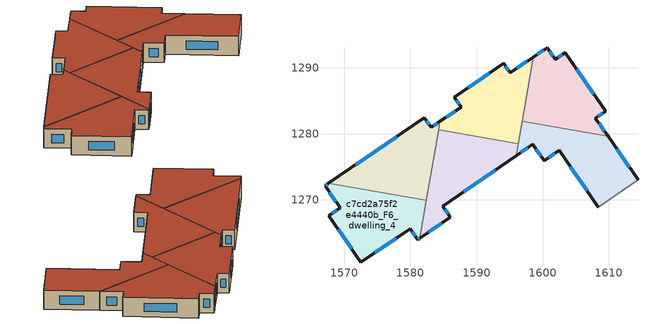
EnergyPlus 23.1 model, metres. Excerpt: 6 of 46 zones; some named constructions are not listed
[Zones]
c7cd2a75f2e4440b_F6_dwelling_0
 floor to c7cd2a75f2e4440b_F5_dwelling_0 (EU_floor_Construction): 1609.86,1279.62 1614.39,1273.03 1608.41,1268.92 1602.46,1277.49 1600.24,1275.94 1598.46,1278.39 1595.98,1276.69 1596.89,1281.87 z18
 wall outside (EU_wall_Construction): 1595.98,1276.69 1598.46,1278.39 1600.24,1275.94 1602.46,1277.49 1608.41,1268.92 / 1614.39,1273.03 1609.86,1279.62 z18:21
 wall to c7cd2a75f2e4440b_F6_dwelling_1 (EU_wall_Construction): 1609.86,1279.62 1596.89,1281.87 z18:21
 wall adiabatic (EU_wall_Construction): 1608.41,1268.92 1614.39,1273.03 z18:21
 wall to c7cd2a75f2e4440b_F6_dwelling_3 (EU_wall_Construction): 1596.89,1281.87 1596.3,1278.51 z18:21
 wall to c7cd2a75f2e4440b_F6_dwelling_2 (EU_wall_Construction): 1596.3,1278.51 1595.98,1276.69 z18:21
 window (EU_Window_Construction): 1600.87,1276.38 1601.82,1277.05 / 1598.97,1277.69 1599.73,1276.64 / 1596.69,1277.18 1597.75,1277.91 / 1613.1,1274.91 1611.16,1277.73 / 1604.16,1275.04 1606.71,1271.37 z18.86:20.14
 roof outside (EU_roof_Construction): 1614.39,1273.03 1609.86,1279.62 1596.89,1281.87 1595.98,1276.69 1598.46,1278.39 1600.24,1275.94 1602.46,1277.49 1608.41,1268.92 z21
c7cd2a75f2e4440b_F6_dwelling_1
 floor to c7cd2a75f2e4440b_F5_dwelling_1 (EU_floor_Construction): 1603.37,1292.28 1609.49,1283.43 1607.96,1282.38 1609.86,1279.62 1596.89,1281.87 1598.58,1291.6 1600.68,1293.01 1601.87,1291.25 z18
 wall outside (EU_wall_Construction): 1609.86,1279.62 1607.96,1282.38 1609.49,1283.43 1603.37,1292.28 1601.87,1291.25 1600.68,1293.01 1598.58,1291.6 z18:21
 wall to c7cd2a75f2e4440b_F6_dwelling_3 (EU_wall_Construction): 1598.58,1291.6 1596.89,1281.87 z18:21
 window (EU_Window_Construction): 1608.4,1282.68 1609.05,1283.13 / 1609.32,1280.41 1608.5,1281.59 / 1600.08,1292.61 1599.18,1292.01 / 1601.53,1291.76 1601.02,1292.51 / 1602.94,1291.99 1602.3,1291.55 / 1607.74,1285.96 1605.11,1289.75 z18.86:20.14
 roof outside (EU_roof_Construction): 1609.86,1279.62 1607.96,1282.38 1609.49,1283.43 1603.37,1292.28 1601.87,1291.25 1600.68,1293.01 1598.58,1291.6 1596.89,1281.87 z21
c7cd2a75f2e4440b_F6_dwelling_2
 floor to c7cd2a75f2e4440b_F5_dwelling_2 (EU_floor_Construction): 1596.3,1278.51 1595.98,1276.69 1584.88,1269.06 1586.01,1267.41 1581.39,1264.24 1584.24,1280.61 z18
 wall outside (EU_wall_Construction): 1581.39,1264.24 1586.01,1267.41 1584.88,1269.06 1595.98,1276.69 z18:21
 wall to c7cd2a75f2e4440b_F6_dwelling_3 (EU_wall_Construction): 1596.3,1278.51 1584.24,1280.61 z18:21
 wall to c7cd2a75f2e4440b_F6_dwelling_5 (EU_wall_Construction): 1584.24,1280.61 1582.38,1269.92 z18:21
 wall to c7cd2a75f2e4440b_F6_dwelling_4 (EU_wall_Construction): 1582.38,1269.92 1581.39,1264.24 z18:21
 window (EU_Window_Construction): 1582.71,1265.15 1584.69,1266.51 / 1588.05,1271.24 1592.81,1274.51 / 1585.68,1267.88 1585.2,1268.59 z18.86:20.14
 roof outside (EU_roof_Construction): 1586.01,1267.41 1584.88,1269.06 1595.98,1276.69 1596.3,1278.51 1584.24,1280.61 1581.39,1264.24 z21
c7cd2a75f2e4440b_F6_dwelling_3
 floor to c7cd2a75f2e4440b_F5_dwelling_3 (EU_floor_Construction): 1598.58,1291.6 1596.3,1278.51 1584.24,1280.61 1584.46,1281.87 1587.65,1284.03 1586.61,1285.51 1594.06,1290.63 1595.07,1289.25 z18
 wall outside (EU_wall_Construction): 1598.58,1291.6 1595.07,1289.25 1594.06,1290.63 1586.61,1285.51 1587.65,1284.03 1584.46,1281.87 z18:21
 wall to c7cd2a75f2e4440b_F6_dwelling_5 (EU_wall_Construction): 1584.46,1281.87 1584.24,1280.61 z18:21
 window (EU_Window_Construction): 1586.74,1283.41 1585.37,1282.48 / 1586.91,1285.08 1587.35,1284.45 / 1591.93,1289.17 1588.74,1286.97 / 1594.78,1289.64 1594.35,1290.24 / 1597.58,1290.93 1596.07,1289.92 z18.86:20.14
 roof outside (EU_roof_Construction): 1596.3,1278.51 1598.58,1291.6 1595.07,1289.25 1594.06,1290.63 1586.61,1285.51 1587.65,1284.03 1584.46,1281.87 1584.24,1280.61 z21
c7cd2a75f2e4440b_F6_dwelling_4
 floor to c7cd2a75f2e4440b_F5_dwelling_4 (EU_floor_Construction): 1582.38,1269.92 1581.39,1264.24 1581.06,1264.02 1579.93,1265.67 1572.51,1260.58 1567.67,1267.62 1569.38,1268.82 1567.08,1272.13 1567.6,1272.49 z18
 wall outside (EU_wall_Construction): 1567.6,1272.49 1567.08,1272.13 1569.38,1268.82 1567.67,1267.62 1572.51,1260.58 1579.93,1265.67 1581.06,1264.02 1581.39,1264.24 z18:21
 wall to c7cd2a75f2e4440b_F6_dwelling_5 (EU_wall_Construction): 1582.38,1269.92 1567.6,1272.49 z18:21
 window (EU_Window_Construction): 1574.63,1262.03 1577.81,1264.21 / 1569.05,1265.61 1571.13,1262.59 / 1568.89,1268.48 1568.16,1267.96 / 1567.73,1271.19 1568.72,1269.77 / 1567.45,1272.39 1567.23,1272.24 / 1581.15,1264.08 1581.3,1264.18 / 1580.25,1265.2 1580.74,1264.49 z18.86:20.14
 roof outside (EU_roof_Construction): 1581.06,1264.02 1581.39,1264.24 1582.38,1269.92 1567.6,1272.49 1567.08,1272.13 1569.38,1268.82 1567.67,1267.62 1572.51,1260.58 1579.93,1265.67 z21
c7cd2a75f2e4440b_F6_dwelling_5
 floor to c7cd2a75f2e4440b_F5_dwelling_5 (EU_floor_Construction): 1584.46,1281.87 1582.38,1269.92 1567.6,1272.49 1582.09,1282.42 1583.12,1280.96 z18
 wall outside (EU_wall_Construction): 1584.46,1281.87 1583.12,1280.96 1582.09,1282.42 1567.6,1272.49 z18:21
 window (EU_Window_Construction): 1577.95,1279.58 1571.74,1275.33 / 1582.83,1281.38 1582.38,1282 / 1584.07,1281.61 1583.5,1281.22 z18.86:20.14
 roof outside (EU_roof_Construction): 1582.38,1269.92 1584.46,1281.87 1583.12,1280.96 1582.09,1282.42 1567.6,1272.49 z21
[SCHEDULE:FILE] Column Number=1; Rows to Skip at Top=0; Number of Hours of Data=8760; Column Separator=Comma; Interpolate to Timestep=No; Minutes per Item=60; Adjust Schedule for Daylight Savings=Yes
Name | File
EU_Step8_GainSchedule_c7cd2a75f2e4440b_F2_dwelling_3_f000 | ../../schedules/c7cd2a75f2e4440b/c7cd2a75f2e4440b_F2_dwelling_3_f000_gain.csv
EU_Step8_GainSchedule_c7cd2a75f2e4440b_F2_dwelling_4_f000 | ../../schedules/c7cd2a75f2e4440b/c7cd2a75f2e4440b_F2_dwelling_4_f000_gain.csv
EU_Step8_GainSchedule_c7cd2a75f2e4440b_F2_dwelling_5_f000 | ../../schedules/c7cd2a75f2e4440b/c7cd2a75f2e4440b_F2_dwelling_5_f000_gain.csv
EU_Step8_GainSchedule_c7cd2a75f2e4440b_F2_dwelling_6_f000 | ../../schedules/c7cd2a75f2e4440b/c7cd2a75f2e4440b_F2_dwelling_6_f000_gain.csv
EU_Step8_GainSchedule_c7cd2a75f2e4440b_F3_dwelling_0_f000 | ../../schedules/c7cd2a75f2e4440b/c7cd2a75f2e4440b_F3_dwelling_0_f000_gain.csv
EU_Step8_GainSchedule_c7cd2a75f2e4440b_F3_dwelling_1_f000 | ../../schedules/c7cd2a75f2e4440b/c7cd2a75f2e4440b_F3_dwelling_1_f000_gain.csv
EU_Step8_GainSchedule_c7cd2a75f2e4440b_F3_dwelling_2_f000 | ../../schedules/c7cd2a75f2e4440b/c7cd2a75f2e4440b_F3_dwelling_2_f000_gain.csv
EU_Step8_GainSchedule_c7cd2a75f2e4440b_F3_dwelling_3_f000 | ../../schedules/c7cd2a75f2e4440b/c7cd2a75f2e4440b_F3_dwelling_3_f000_gain.csv
EU_Step8_GainSchedule_c7cd2a75f2e4440b_F3_dwelling_4_f000 | ../../schedules/c7cd2a75f2e4440b/c7cd2a75f2e4440b_F3_dwelling_4_f000_gain.csv
EU_Step8_GainSchedule_c7cd2a75f2e4440b_F3_dwelling_5_f000 | ../../schedules/c7cd2a75f2e4440b/c7cd2a75f2e4440b_F3_dwelling_5_f000_gain.csv
EU_Step8_GainSchedule_c7cd2a75f2e4440b_F3_dwelling_6_f000 | ../../schedules/c7cd2a75f2e4440b/c7cd2a75f2e4440b_F3_dwelling_6_f000_gain.csv
